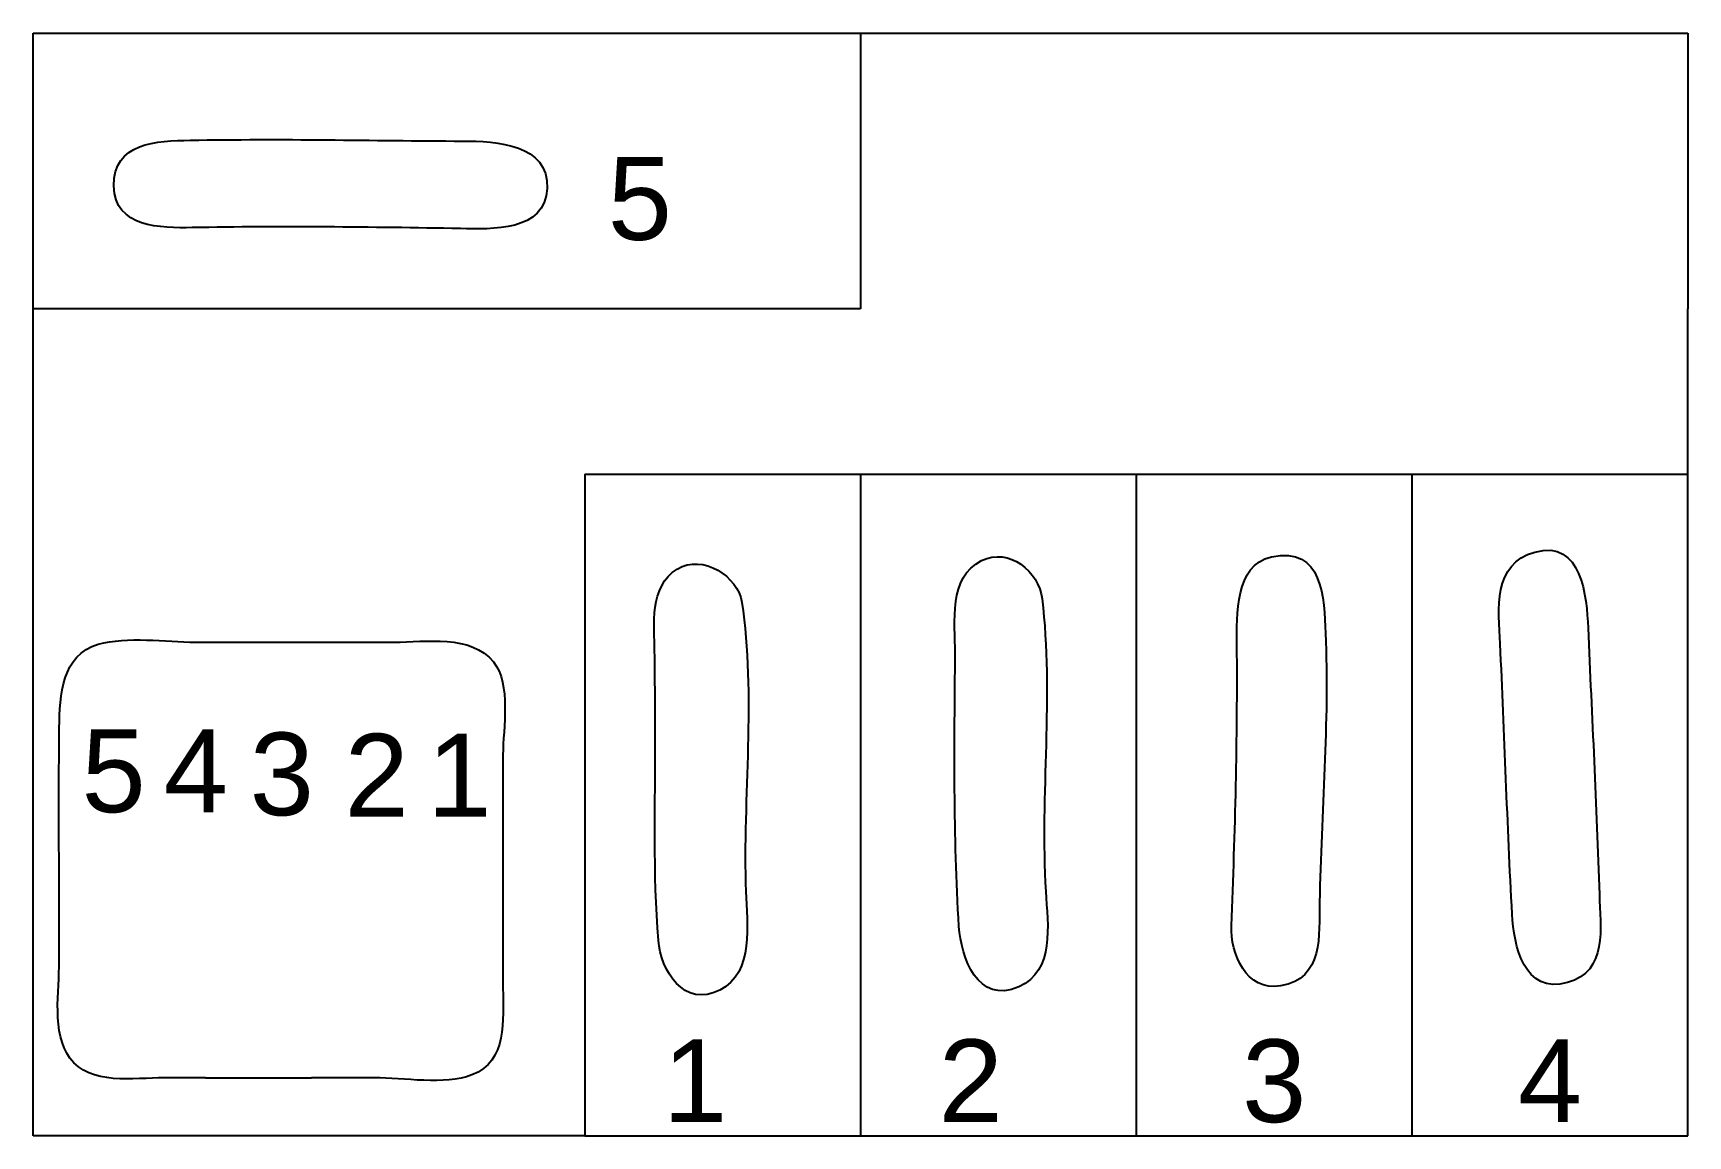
# Model space of a CAD drawing. Header units: millimetres. Extents: x 0 to 60, y 0 to 40.
import ezdxf
from ezdxf.enums import TextEntityAlignment as Align

# ---------------------------------------------------------------- set-up
doc = ezdxf.new("R2010")
doc.units = ezdxf.units.MM
doc.layers.add('CUT', color=7, linetype='Continuous', true_color=0xffffff)
doc.layers.add('STEGE', color=5, linetype='Continuous', true_color=0x0000ff)
doc.layers.add('Text', color=1, linetype='Continuous', lineweight=25, true_color=0xff0000)
doc.styles.add('textstyle0', font='')
doc.styles.add('textstyle1', font='')
doc.styles.add('textstyle2', font='')
doc.styles.add('textstyle3', font='')
doc.styles.add('textstyle4', font='')
doc.styles.add('textstyle5', font='')
doc.styles.add('textstyle6', font='')
doc.styles.add('textstyle7', font='')
doc.styles.add('textstyle8', font='')
doc.styles.add('textstyle9', font='')
doc.styles.get('textstyle0').set_extended_font_data('Arial')
doc.styles.get('textstyle1').set_extended_font_data('Arial')
doc.styles.get('textstyle2').set_extended_font_data('Arial')
doc.styles.get('textstyle3').set_extended_font_data('Arial')
doc.styles.get('textstyle4').set_extended_font_data('Arial')
doc.styles.get('textstyle5').set_extended_font_data('Arial')
doc.styles.get('textstyle6').set_extended_font_data('Arial')
doc.styles.get('textstyle7').set_extended_font_data('Arial')
doc.styles.get('textstyle8').set_extended_font_data('Arial')
doc.styles.get('textstyle9').set_extended_font_data('Arial')

msp = doc.modelspace()

# ---------------------------------------------------------------- linework, layer by layer
at = {"layer": 'CUT'}
for p, q in [((0, 0), (0, 40)), ((0, 40), (60, 40)), ((30, 40), (30, 36)), ((60, 40), (60, 30)), ((30, 34), (30, 30)), ((30, 30), (0, 30)), ((20, 30), (0, 30)), ((60, 0), (60, 30)), ((20, 24), (20, 0)), ((20, 24), (24, 24)), ((26, 24), (34, 24)), ((30, 24), (30, 0)), ((36, 24), (45, 24)), ((40, 24), (40, 0)), ((47, 24), (53.5, 24)), ((50, 0), (50, 24)), ((56, 24), (60, 24)), ((20, 0), (0, 0)), ((20, 0), (60, 0))]:
    msp.add_line(p, q, dxfattribs=at)
for points in [[(5.889, 17.911), (13.086, 17.911)], [(17.037, 13.818), (17.037, 5.352)]]:
    msp.add_lwpolyline(points, dxfattribs=at)
at = {"layer": 'CUT', "flags": 128}
for points in [[(6.25, 2.106), (4.76, 2.106)], [(12.38, 2.106), (10.099, 2.106)]]:
    msp.add_lwpolyline(points, dxfattribs=at)
at = {"layer": 'CUT'}
for points in [[(2.928, 34.454), (2.905, 36.047), (4.492, 36.088), (5.699, 36.112)], [(5.699, 36.112), (8.988, 36.175), (12.288, 36.098), (15.577, 36.084)], [(15.577, 36.084), (16.814, 36.08), (18.701, 35.975), (18.64, 34.369)], [(5.764, 32.945), (4.646, 32.925), (2.949, 32.938), (2.928, 34.454)], [(18.64, 34.369), (18.58, 32.789), (16.617, 32.888), (15.492, 32.908)], [(15.492, 32.908), (12.255, 32.968), (9, 33), (5.764, 32.945)], [(54.456, 21.178), (56.157, 21.644), (56.331, 19.545), (56.379, 18.424)], [(23.354, 20.558), (24.288, 21.128), (25.555, 20.29), (25.699, 19.353)], [(34.39, 20.865), (35.38, 21.363), (36.466, 20.48), (36.585, 19.479)], [(43.649, 17.803), (43.64, 18.881), (43.571, 20.704), (44.898, 21.001)], [(44.898, 21.001), (46.771, 21.42), (46.805, 19.488), (46.861, 18.23)], [(53.192, 17.853), (53.129, 19.093), (52.916, 20.756), (54.456, 21.178)], [(22.536, 17.583), (22.53, 18.489), (22.326, 19.93), (23.354, 20.558)], [(33.433, 17.504), (33.442, 18.641), (33.16, 20.246), (34.39, 20.865)], [(25.699, 19.353), (26.21, 16.017), (25.725, 12.249), (25.84, 8.864)], [(36.585, 19.479), (37, 16), (36.502, 12.368), (36.716, 8.867)], [(2.361, 17.83), (3.408, 18.13), (4.803, 17.911), (5.889, 17.911)], [(13.086, 17.911), (14.238, 17.911), (15.869, 18.204), (16.694, 17.19)], [(46.861, 18.23), (47, 15), (46.706, 11.708), (46.646, 8.475)], [(56.379, 18.424), (56.52, 15.199), (56.687, 11.986), (56.79, 8.756)], [(0.951, 14.806), (0.965, 15.983), (1.04, 17.45), (2.361, 17.83)], [(22.561, 14.475), (22.562, 15.556), (22.543, 16.511), (22.536, 17.583)], [(33.569, 7.6), (33.362, 10.885), (33.407, 14.239), (33.433, 17.504)], [(43.448, 7.622), (43.587, 11.004), (43.674, 14.418), (43.649, 17.803)], [(53.628, 8.041), (53.445, 11.31), (53.358, 14.583), (53.192, 17.853)], [(16.694, 17.19), (17.344, 16.39), (17.037, 14.789), (17.037, 13.818)], [(0.95, 6.34), (0.95, 9.161), (0.917, 11.985), (0.951, 14.806)], [(22.67, 7.092), (22.477, 9.521), (22.558, 12.038), (22.561, 14.475)], [(25.84, 8.864), (25.879, 7.693), (26.155, 5.936), (24.902, 5.291)], [(36.716, 8.867), (36.791, 7.641), (37.049, 5.991), (35.742, 5.409)], [(46.646, 8.475), (46.623, 7.289), (46.797, 5.7), (45.234, 5.44)], [(56.79, 8.756), (56.829, 7.555), (57.094, 5.973), (55.639, 5.562)], [(55.639, 5.562), (54.054, 5.114), (53.691, 6.909), (53.628, 8.041)], [(35.742, 5.409), (34.253, 4.746), (33.64, 6.479), (33.569, 7.6)], [(45.234, 5.44), (43.985, 5.232), (43.406, 6.613), (43.448, 7.622)], [(24.902, 5.291), (23.597, 4.619), (22.757, 5.995), (22.67, 7.092)], [(1.332, 2.825), (0.667, 3.742), (0.95, 5.26), (0.95, 6.34)], [(17.037, 5.352), (17.037, 4.213), (17.207, 2.711), (15.908, 2.211)], [(4.76, 2.106), (3.652, 2.106), (2.062, 1.818), (1.332, 2.825)], [(15.908, 2.211), (14.932, 1.835), (13.419, 2.107), (12.38, 2.106)]]:
    msp.add_open_spline(points, degree=3, dxfattribs=at)
at = {"layer": 'STEGE'}
for p, q in [((30, 36), (30, 34)), ((24, 24), (26, 24)), ((34, 24), (36, 24)), ((45, 24), (47, 24)), ((53.5, 24), (56, 24)), ((6.25, 2.106), (10.099, 2.106))]:
    msp.add_line(p, q, dxfattribs=at)

# ---------------------------------------------------------------- texts
at = {"layer": 'Text'}
for s, style, p in [('5', 'textstyle2', (22, 34)), ('5', 'textstyle9', (2.919, 13.241)), ('4', 'textstyle5', (5.899, 13.241)), ('3', 'textstyle6', (9.019, 13.129)), ('2', 'textstyle7', (12.457, 13.085)), ('1', 'textstyle8', (15.457, 13.085)), ('1', 'textstyle4', (24, 2)), ('2', 'textstyle3', (34, 2)), ('3', 'textstyle0', (45, 2)), ('4', 'textstyle1', (55, 2))]:
    msp.add_text(s, height=3, dxfattribs=dict(at, style=style)).set_placement(p, align=Align.MIDDLE_CENTER)

doc.saveas('drawing.dxf')
